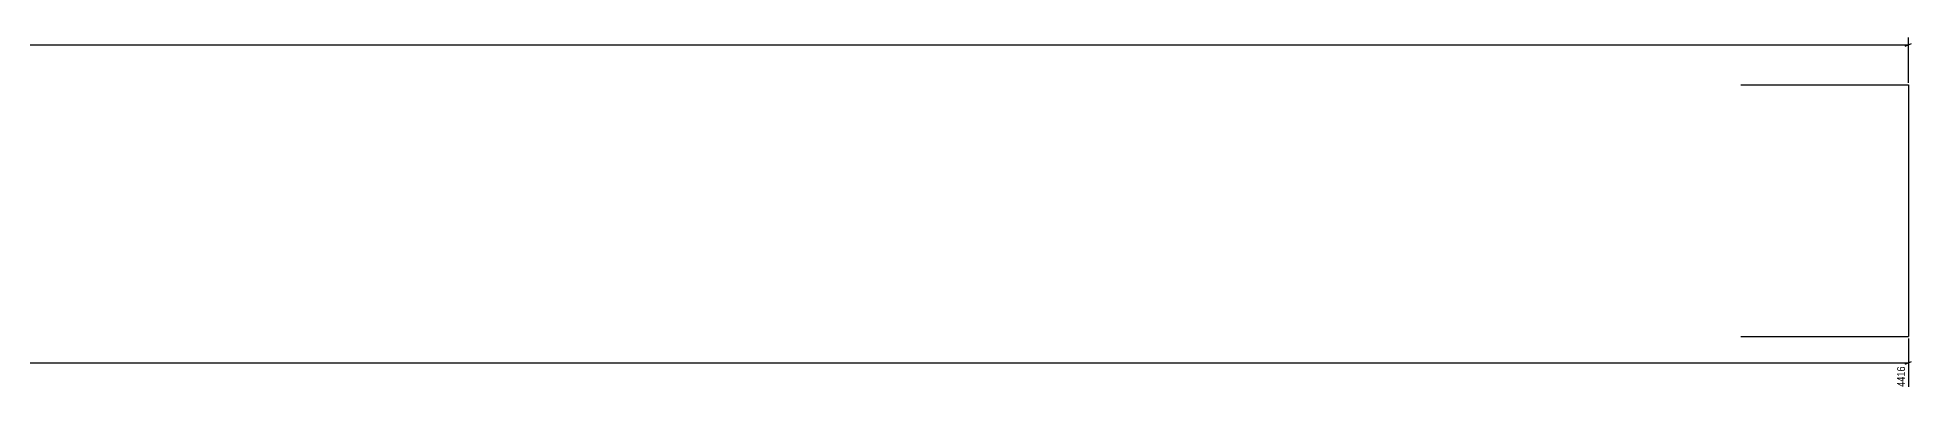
# Model space of a CAD drawing. Header units: millimetres. Extents: x 6 to 4477, y 5 to 431.
# Drawn here: x 2241 to 4477, y 5 to 424 of the extents above; entities that cross this region are included whole.
import ezdxf

# ---------------------------------------------------------------- set-up
doc = ezdxf.new("R2010")
doc.units = ezdxf.units.MM
doc.layers.add('MÅLSÆTNING', color=7, linetype='Continuous')
doc.layers.add('STÅL', color=7, linetype='Continuous')
doc.styles.add('Arial Narrow', font='ARIALN.TTF', dxfattribs={"height": 0.2})

msp = doc.modelspace()

# ---------------------------------------------------------------- linework, layer by layer
at = {"layer": 'MÅLSÆTNING', "color": 7, "linetype": 'Continuous'}
for p, q in [((57.1, 415.3), (4473.1, 415.3)), ((4469.3, 413.8), (4476.8, 416.8)), ((4473.1, 370), (4473.1, 424.1)), ((4473.1, 65), (4473.1, 7.5)), ((1076.4, 36.1), (4473.1, 36.1)), ((4469.3, 34.6), (4476.8, 37.6))]:
    msp.add_line(p, q, dxfattribs=at)
at = {"layer": 'STÅL', "color": 2, "linetype": 'Continuous'}
for p, q in [((4273.1, 367.5), (4473.1, 367.5)), ((4473.1, 367.5), (4473.1, 67.5)), ((4273.1, 67.5), (4473.1, 67.5))]:
    msp.add_line(p, q, dxfattribs=at)

# ---------------------------------------------------------------- next in the draw order: wipeouts: each hides what was drawn before it
at = {"color": 0}
msp.add_wipeout([(4282.5, 38), (4282.5, 52), (1266.9, 52), (1266.9, 38)], dxfattribs=at).dxf.layer = 'MÅLSÆTNING'
at = {"color": 0, "linetype": 'Continuous'}
msp.add_wipeout([(4471.1, 33.9), (4457.1, 33.9), (4457.1, 5.5), (4471.1, 5.5)], dxfattribs=at).dxf.layer = 'MÅLSÆTNING'

# ---------------------------------------------------------------- next in the draw order: texts
at = {"layer": 'MÅLSÆTNING', "color": 3, "linetype": 'Continuous', "style": 'Arial Narrow'}
msp.add_text('4416', height=9.54, rotation=90.0002, dxfattribs=at).set_placement((4469.1, 7.5))

doc.saveas('drawing.dxf')
